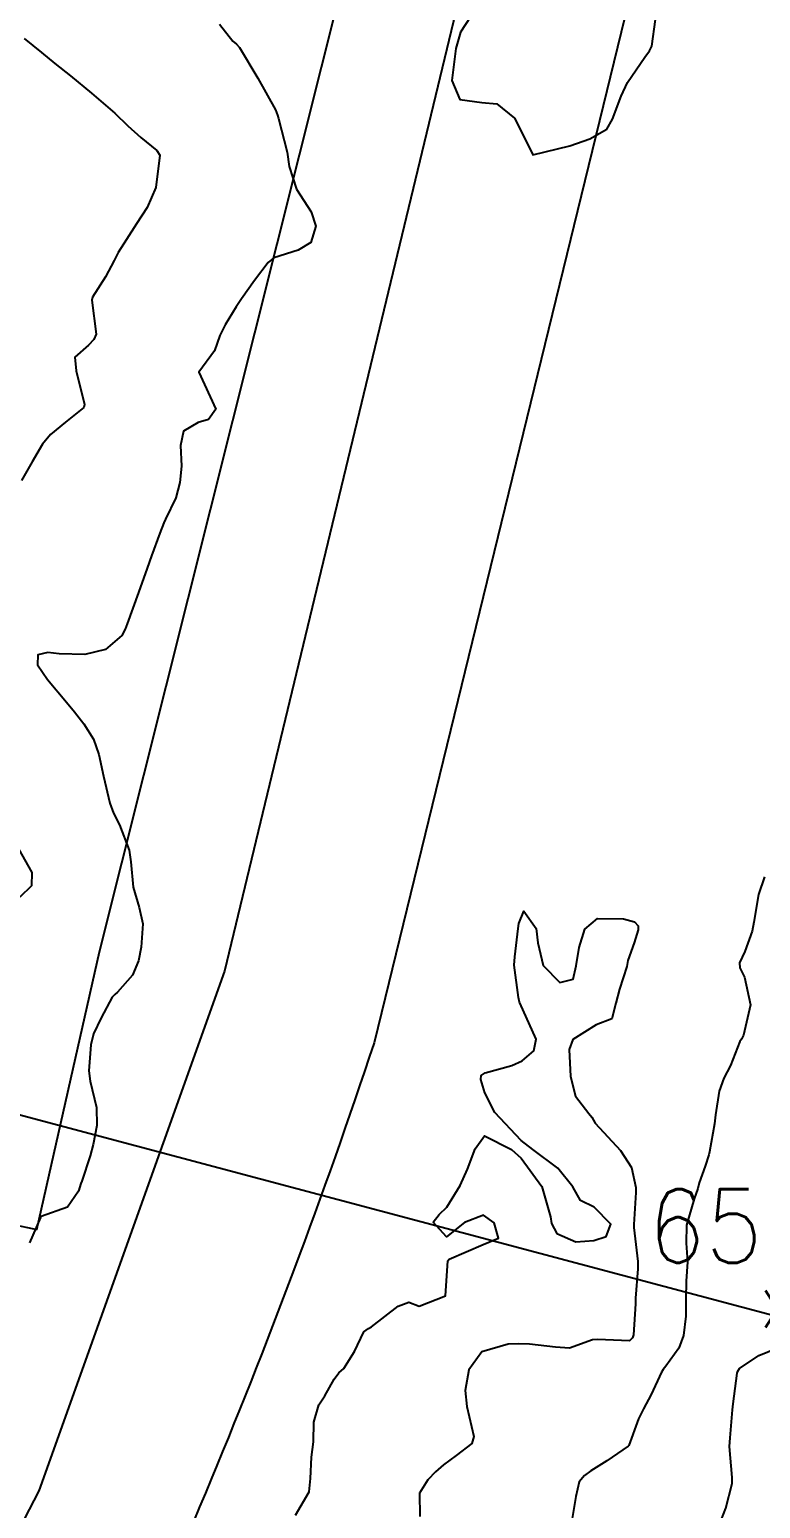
# Model space of a CAD drawing. Header units: metres. Extents: x 292545 to 299085, y 7450245 to 7463078.
# Drawn here: x 296393.6 to 296433.2, y 7459697.3 to 7459777.6 of the extents above; entities that cross this region are included whole.
import ezdxf
from ezdxf.enums import TextEntityAlignment as Align

# ---------------------------------------------------------------- set-up
doc = ezdxf.new("R2010")
doc.units = ezdxf.units.M
doc.linetypes.add('CONTINUO', pattern=[0])
for name, color, linetype in [('Curvas de Nivel 1m', 11, 'Continuous'), ('Curvas de Nivel 5m', 15, 'Continuous'), ('Edificações', 30, 'Continuous'), ('Pontos Cotados', 45, 'Continuous'), ('TEXTO', 45, 'Continuous'), ('Vias Primárias', 230, 'Continuous')]:
    doc.layers.add(name, color=color, linetype=linetype)
doc.styles.add('Style-STANDARD', font='STANDARD.shx')

# ---------------------------------------------------------------- blocks, each defined once
blk = doc.blocks.new('ELVTXT_4')
at = {"layer": 'Pontos Cotados', "linetype": 'Continuous', "style": 'Style-STANDARD'}
for s, height, p in [('656.5', 4, (0, 4)), ('x', 3, (0, 0))]:
    blk.add_text(s, height=height, dxfattribs=at).set_placement(p, align=Align.MIDDLE_CENTER)

msp = doc.modelspace()

# ---------------------------------------------------------------- linework, layer by layer
at = {"layer": 'Curvas de Nivel 1m', "flags": 128}
for points, elevation in [([(296417.502, 7459778.3), (296416.959, 7459777.475), (296416.764, 7459776.843), (296416.697, 7459776.59), (296416.487, 7459774.847), (296416.918, 7459773.814), (296418.102, 7459773.641), (296418.914, 7459773.581), (296419.879, 7459772.805), (296420.217, 7459772.121), (296420.883, 7459770.8), (296422.888, 7459771.305), (296423.976, 7459771.676), (296424.897, 7459772.207), (296425.204, 7459772.745), (296425.662, 7459773.999), (296426.016, 7459774.734), (296426.947, 7459776.112), (296427.216, 7459776.452), (296427.34, 7459776.716), (296427.526, 7459778.156)], 658), ([(296403.87, 7459777.905), (296404.601, 7459776.985), (296404.791, 7459776.822), (296404.949, 7459776.627), (296405.953, 7459774.97), (296406.907, 7459773.246), (296407.028, 7459772.959), (296407.082, 7459772.777), (296407.541, 7459770.953), (296407.661, 7459770.166), (296408.042, 7459768.948), (296408.844, 7459767.705), (296409.105, 7459766.936), (296408.824, 7459766.046), (296408.136, 7459765.63), (296406.816, 7459765.219), (296406.511, 7459764.965), (296405.78, 7459763.993), (296405.058, 7459762.986), (296404.779, 7459762.55), (296404.18, 7459761.585), (296403.898, 7459760.999), (296403.6, 7459760.156), (296402.743, 7459759.01), (296403.668, 7459757), (296403.276, 7459756.436), (296402.706, 7459756.274), (296401.924, 7459755.795), (296401.752, 7459755.019), (296401.801, 7459753.9), (296401.726, 7459753.019), (296401.496, 7459752.186), (296400.945, 7459751.027), (296400.847, 7459750.821), (296400.635, 7459750.259), (296400.187, 7459749.037), (296399.946, 7459748.37), (296399.475, 7459747.047), (296398.863, 7459745.343), (296398.756, 7459745.057), (296398.569, 7459744.701), (296397.682, 7459743.948), (296396.559, 7459743.675), (296395.172, 7459743.714), (296394.56, 7459743.783), (296394.01, 7459743.664), (296393.999, 7459743.116), (296394.541, 7459742.325), (296395.575, 7459741.094), (296395.999, 7459740.569), (296396.511, 7459739.914), (296397.033, 7459739.075), (296397.326, 7459738.241), (296397.576, 7459737.069), (296397.922, 7459735.604), (296398.124, 7459735.063), (296398.447, 7459734.422), (296398.967, 7459733.055), (296399.053, 7459732.424), (296399.178, 7459731.052), (296399.505, 7459729.94), (296399.711, 7459729.047), (296399.625, 7459727.793), (296399.474, 7459727.049), (296399.143, 7459726.26), (296398.337, 7459725.343), (296398.184, 7459725.213), (296398.049, 7459725.063), (296397.449, 7459723.942), (296397.034, 7459723.073), (296396.897, 7459722.484), (296396.782, 7459721.075), (296396.857, 7459720.502), (296397.189, 7459719.071), (296397.219, 7459718.105), (296397.02, 7459717.072), (296396.856, 7459716.455), (296396.393, 7459715.078), (296396.347, 7459714.953), (296396.215, 7459714.531), (296395.625, 7459713.672), (296394.194, 7459713.154), (296394.166, 7459713.137), (296394.154, 7459713.11), (296393.562, 7459711.733)], 659), ([(296433.453, 7459731.609), (296433.13, 7459730.649), (296432.876, 7459729.141), (296432.772, 7459728.654), (296432.372, 7459727.544), (296432.088, 7459726.94), (296432.111, 7459726.663), (296432.355, 7459726.163), (296432.68, 7459724.655), (296432.316, 7459723.002), (296432.191, 7459722.785), (296432.117, 7459722.662), (296431.599, 7459721.361), (296431.25, 7459720.67), (296430.983, 7459719.966), (296430.792, 7459718.675), (296430.736, 7459718.197), (296430.455, 7459716.678), (296430.418, 7459716.501), (296430.231, 7459715.889), (296429.908, 7459714.995), (296429.822, 7459714.686), (296429.632, 7459714.113), (296429.213, 7459712.695), (296429.204, 7459711.716), (296429.278, 7459710.693), (296429.2, 7459709.651), (296429.174, 7459708.695), (296429.184, 7459707.745), (296429.057, 7459706.696), (296428.8, 7459706.012), (296428.098, 7459705.032), (296427.948, 7459704.859), (296427.862, 7459704.712), (296427.301, 7459703.497), (296426.881, 7459702.722), (296426.615, 7459702.177), (296426.077, 7459700.73), (296426.07, 7459700.712), (296426.052, 7459700.688), (296424.886, 7459699.896), (296424.032, 7459699.358), (296423.677, 7459699.106), (296423.395, 7459698.759), (296423.202, 7459697.949), (296423.006, 7459696.765)], 658), ([(296408.003, 7459696.94), (296408.743, 7459698.205), (296408.819, 7459698.932), (296408.872, 7459700.1), (296408.975, 7459700.931), (296408.998, 7459701.996), (296409.263, 7459702.928), (296409.58, 7459703.426), (296410.094, 7459704.322), (296410.342, 7459704.675), (296410.616, 7459704.915), (296411.191, 7459705.831), (296411.704, 7459706.904), (296411.953, 7459707.073), (296412.126, 7459707.175), (296413.559, 7459708.301), (296414.139, 7459708.504), (296414.716, 7459708.286), (296416.143, 7459708.85), (296416.269, 7459710.751), (296416.334, 7459710.848), (296418.181, 7459711.642), (296419.008, 7459711.989), (296418.776, 7459712.814), (296418.197, 7459713.229), (296417.162, 7459712.835), (296416.185, 7459712.049), (296415.459, 7459712.857), (296415.787, 7459713.265), (296416.201, 7459713.659), (296416.926, 7459714.839), (296417.329, 7459715.731), (296417.75, 7459716.827), (296418.25, 7459717.537), (296419.715, 7459716.805), (296420.236, 7459716.327), (296421.356, 7459714.789), (296421.829, 7459713.152), (296421.897, 7459712.783), (296422.187, 7459712.235), (296423.208, 7459711.79), (296424.184, 7459711.863), (296424.852, 7459712.078), (296425.117, 7459712.741), (296424.202, 7459713.663), (296423.47, 7459714.026), (296423.05, 7459714.767), (296422.228, 7459715.778), (296420.872, 7459716.794), (296420.248, 7459717.294), (296418.822, 7459718.814), (296418.274, 7459719.883), (296418.057, 7459720.6), (296418.067, 7459720.823), (296418.285, 7459720.961), (296419.738, 7459721.359), (296420.295, 7459721.622), (296420.939, 7459722.158), (296421.063, 7459722.793), (296420.329, 7459724.404), (296420.161, 7459724.802), (296420.093, 7459725.046), (296419.869, 7459726.805), (296419.907, 7459727.265), (296420.078, 7459728.803), (296420.117, 7459729.072), (296420.392, 7459729.734), (296421.051, 7459728.793), (296421.141, 7459728.026), (296421.44, 7459726.789), (296422.349, 7459725.865), (296423.066, 7459726.055), (296423.229, 7459726.767), (296423.384, 7459727.775), (296423.699, 7459728.76), (296424.389, 7459729.346), (296425.805, 7459729.32), (296426.387, 7459729.162), (296426.6, 7459728.942), (296426.595, 7459728.727), (296426.376, 7459728.016), (296426.037, 7459727.063), (296425.979, 7459726.734), (296425.571, 7459725.511), (296425.387, 7459724.739), (296425.168, 7459723.899), (296424.321, 7459723.564), (296423.048, 7459722.769), (296422.848, 7459722.229), (296422.926, 7459720.77), (296423.198, 7459719.692), (296423.906, 7459718.755), (296424.07, 7459718.562), (296424.258, 7459718.225), (296425.631, 7459716.736), (296426.229, 7459715.823), (296426.473, 7459714.727), (296426.469, 7459714.469), (296426.351, 7459712.728), (296426.36, 7459712.559), (296426.57, 7459710.726), (296426.57, 7459710.323), (296426.453, 7459708.727), (296426.447, 7459708.42), (296426.347, 7459706.728), (296426.278, 7459706.571), (296426.118, 7459706.402), (296424.384, 7459706.482), (296424.119, 7459706.459), (296422.874, 7459706.006), (296422.112, 7459706.067), (296420.687, 7459706.221), (296420.115, 7459706.24), (296419.543, 7459706.235), (296418.113, 7459705.809), (296417.409, 7459704.837), (296417.205, 7459703.72), (296417.291, 7459702.838), (296417.672, 7459701.219), (296417.565, 7459700.835), (296416.711, 7459700.175), (296416.035, 7459699.673), (296415.592, 7459699.292), (296415.182, 7459698.858), (296414.734, 7459698.144), (296414.742, 7459696.863)], 659), ([(296431.097, 7459696.669), (296431.348, 7459697.329), (296431.689, 7459698.663), (296431.696, 7459698.995), (296431.548, 7459700.665), (296431.576, 7459701.146), (296431.703, 7459702.664), (296431.741, 7459702.998), (296431.969, 7459704.661), (296431.993, 7459704.763), (296432.097, 7459704.901), (296433.145, 7459705.612), (296434.114, 7459706.013)], 658)]:
    msp.add_lwpolyline(points, dxfattribs=dict(at, elevation=elevation))
at = {"layer": 'Curvas de Nivel 5m', "elevation": 660, "flags": 128}
for points in [[(296393.266, 7459777.125), (296394.205, 7459776.371), (296394.94, 7459775.768), (296395.78, 7459775.092), (296396.919, 7459774.162), (296398.193, 7459773.067), (296398.896, 7459772.383), (296399.597, 7459771.756), (296400.473, 7459771.036), (296400.635, 7459770.788), (296400.423, 7459769.037), (296399.944, 7459767.946), (296399.359, 7459767.052), (296398.824, 7459766.212), (296398.379, 7459765.503), (296398.151, 7459765.067), (296397.692, 7459764.179), (296396.988, 7459763.078), (296396.952, 7459762.917), (296397.178, 7459761.076), (296397.061, 7459760.776), (296396.757, 7459760.472), (296396.022, 7459759.816), (296396.099, 7459759.086), (296396.552, 7459757.246), (296396.506, 7459757.082), (296395.506, 7459756.291), (296394.698, 7459755.618), (296394.271, 7459755.106), (296393.713, 7459754.144), (296393.126, 7459753.123)], [(296392.967, 7459733.125), (296393.693, 7459731.845), (296393.668, 7459731.117), (296393.034, 7459730.493)]]:
    msp.add_lwpolyline(points, dxfattribs=at)
at = {"layer": 'Edificações'}
msp.add_lwpolyline([(296392.594, 7459712.747), (296393.956, 7459712.462), (296397.356, 7459727.537), (296413.016, 7459790.013)], dxfattribs=at)
at = {"layer": 'TEXTO', "linetype": 'CONTINUO'}
msp.add_polyline3d([(296232.952, 7459761.312, 0), (296434.442, 7459707.665, 0)], dxfattribs=at)
at = {"layer": 'Vias Primárias'}
for points, elevation in [([(296468.293, 7460078.311), (296461.323, 7459948.472), (296459.404, 7459915.273), (296447.457, 7459867.022), (296440.331, 7459838.498), (296425.874, 7459778.285), (296412.258, 7459722.582, -0.037405), (296392.158, 7459674.452, 0.005131), (296377.034, 7459648.904, -0.045955), (296355.858, 7459618.996, -0.007686), (296324.377, 7459583.341, -0.007423), (296297.333, 7459554.516, -0.022882), (296268.336, 7459530.761, -0.0442), (296224.922, 7459506.379, -0.015284), (296182.572, 7459490.885, 0.125896), (296161.396, 7459474.782, -0.088938), (296144.143, 7459454.144, -0.175731), (296083.2, 7459428.16, 0.005577), (296026.892, 7459424.602, -0.000699)], 684.803), ([(296423.258, 7459805.874), (296404.141, 7459726.474), (296394.062, 7459698.257), (296377.408, 7459666.111), (296357.196, 7459635.396), (296337.835, 7459611.602, -0.442638), (296320.404, 7459607.9, -0.148421), (296313.963, 7459619.364), (296304.252, 7459662.723, -0.125031)], 694.763)]:
    msp.add_lwpolyline(points, format="xyb", dxfattribs=dict(at, elevation=elevation))

# ---------------------------------------------------------------- block references
at = {"layer": 'Pontos Cotados', "linetype": 'Continuous'}
msp.add_blockref('ELVTXT_4', (296434.143, 7459708.64, 656.49), dxfattribs=at)

doc.saveas('drawing.dxf')
